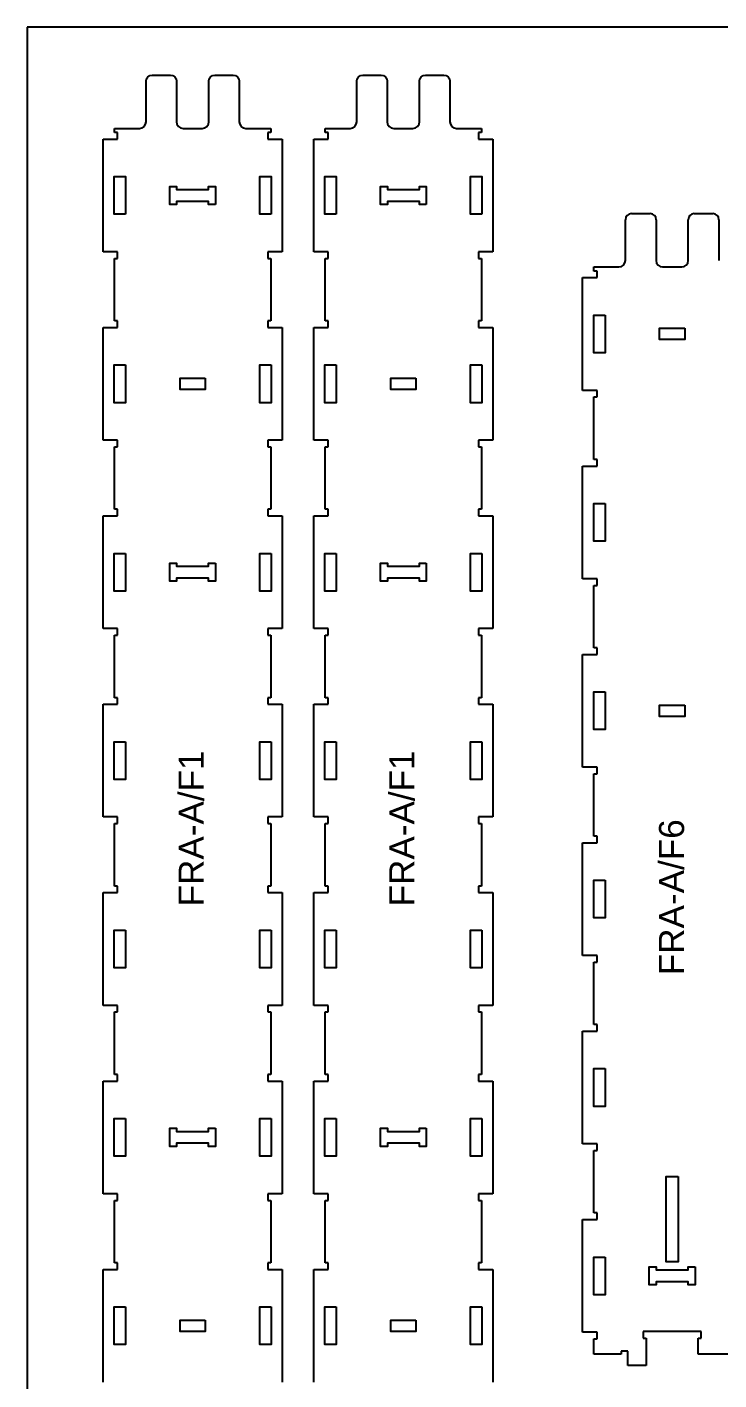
# Model space of a CAD drawing. Header units: millimetres. Extents: x -574 to 646, y -196 to 414.
# Drawn here: x -574.4 to -464.2, y 198.4 to 413.8 of the extents above; entities that cross this region are included whole.
import ezdxf

# ---------------------------------------------------------------- set-up
doc = ezdxf.new("R2010")
doc.units = ezdxf.units.MM
doc.header["$MEASUREMENT"] = 0
for name, color, linetype, true_color in [('0_SHEET_BIRCHPLY_2440X1220', 1, 'Continuous', 0xff0000), ('1_ANYTOOL_1MMDEEP_INSIDE', 2, 'Continuous', 0xffff00), ('3_ANYTOOL_CUTTHROUGH_INSID', 4, 'Continuous', 0x00ffff), ('6_ANYTOOL_CUTTHROUGH_OUTSI', 5, 'Continuous', 0x0000ff)]:
    doc.layers.add(name, color=color, linetype=linetype, true_color=true_color)

msp = doc.modelspace()

# ---------------------------------------------------------------- linework, layer by layer
at = {"layer": '0_SHEET_BIRCHPLY_2440X1220'}
msp.add_lwpolyline([(-574.38, 413.84), (-574.38, -196.16), (645.62, -196.16), (645.62, 413.84), (-574.38, 413.84)], dxfattribs=at)
at = {"layer": '3_ANYTOOL_CUTTHROUGH_INSID'}
for points in [[(-558.7, 384.02), (-560.5, 384.02), (-560.5, 390.02), (-558.7, 390.02), (-558.7, 384.02)], [(-535.5, 384.02), (-537.3, 384.02), (-537.3, 390.02), (-535.5, 390.02), (-535.5, 384.02)], [(-525.13, 384.02), (-526.93, 384.02), (-526.93, 390.02), (-525.13, 390.02), (-525.13, 384.02)], [(-501.93, 384.02), (-503.73, 384.02), (-503.73, 390.02), (-501.93, 390.02), (-501.93, 384.02)], [(-544.35, 385.57), (-545.45, 385.57), (-545.45, 386.07), (-550.55, 386.07), (-550.55, 385.57), (-551.65, 385.57), (-551.65, 388.47), (-550.55, 388.47), (-550.55, 387.97), (-545.45, 387.97), (-545.45, 388.47), (-544.35, 388.47), (-544.35, 385.57)], [(-510.78, 385.57), (-511.88, 385.57), (-511.88, 386.07), (-516.98, 386.07), (-516.98, 385.57), (-518.08, 385.57), (-518.08, 388.47), (-516.98, 388.47), (-516.98, 387.97), (-511.88, 387.97), (-511.88, 388.47), (-510.78, 388.47), (-510.78, 385.57)], [(-482.3, 367.96), (-482.3, 361.96), (-484.1, 361.96), (-484.1, 367.96), (-482.3, 367.96)], [(-469.6, 365.86), (-469.6, 364.06), (-473.6, 364.06), (-473.6, 365.86), (-469.6, 365.86)], [(-558.7, 360.02), (-558.7, 354.02), (-560.5, 354.02), (-560.5, 360.02), (-558.7, 360.02)], [(-535.5, 360.02), (-535.5, 354.02), (-537.3, 354.02), (-537.3, 360.02), (-535.5, 360.02)], [(-525.13, 360.02), (-525.13, 354.02), (-526.93, 354.02), (-526.93, 360.02), (-525.13, 360.02)], [(-501.93, 360.02), (-501.93, 354.02), (-503.73, 354.02), (-503.73, 360.02), (-501.93, 360.02)], [(-546, 357.92), (-546, 356.12), (-550, 356.12), (-550, 357.92), (-546, 357.92)], [(-512.43, 357.92), (-512.43, 356.12), (-516.43, 356.12), (-516.43, 357.92), (-512.43, 357.92)], [(-482.3, 337.96), (-482.3, 331.96), (-484.1, 331.96), (-484.1, 337.96), (-482.3, 337.96)], [(-558.7, 330.02), (-558.7, 324.02), (-560.5, 324.02), (-560.5, 330.02), (-558.7, 330.02)], [(-535.5, 330.02), (-535.5, 324.02), (-537.3, 324.02), (-537.3, 330.02), (-535.5, 330.02)], [(-525.13, 330.02), (-525.13, 324.02), (-526.93, 324.02), (-526.93, 330.02), (-525.13, 330.02)], [(-501.93, 330.02), (-501.93, 324.02), (-503.73, 324.02), (-503.73, 330.02), (-501.93, 330.02)], [(-544.35, 328.47), (-544.35, 325.57), (-545.45, 325.57), (-545.45, 326.07), (-550.55, 326.07), (-550.55, 325.57), (-551.65, 325.57), (-551.65, 328.47), (-550.55, 328.47), (-550.55, 327.97), (-545.45, 327.97), (-545.45, 328.47), (-544.35, 328.47)], [(-510.78, 328.47), (-510.78, 325.57), (-511.88, 325.57), (-511.88, 326.07), (-516.98, 326.07), (-516.98, 325.57), (-518.08, 325.57), (-518.08, 328.47), (-516.98, 328.47), (-516.98, 327.97), (-511.88, 327.97), (-511.88, 328.47), (-510.78, 328.47)], [(-482.3, 307.96), (-482.3, 301.96), (-484.1, 301.96), (-484.1, 307.96), (-482.3, 307.96)], [(-469.6, 305.86), (-469.6, 304.06), (-473.6, 304.06), (-473.6, 305.86), (-469.6, 305.86)], [(-558.7, 300.02), (-558.7, 294.02), (-560.5, 294.02), (-560.5, 300.02), (-558.7, 300.02)], [(-535.5, 300.02), (-535.5, 294.02), (-537.3, 294.02), (-537.3, 300.02), (-535.5, 300.02)], [(-525.13, 300.02), (-525.13, 294.02), (-526.93, 294.02), (-526.93, 300.02), (-525.13, 300.02)], [(-501.93, 300.02), (-501.93, 294.02), (-503.73, 294.02), (-503.73, 300.02), (-501.93, 300.02)], [(-482.3, 277.96), (-482.3, 271.96), (-484.1, 271.96), (-484.1, 277.96), (-482.3, 277.96)], [(-558.7, 270.02), (-558.7, 264.02), (-560.5, 264.02), (-560.5, 270.02), (-558.7, 270.02)], [(-535.5, 270.02), (-535.5, 264.02), (-537.3, 264.02), (-537.3, 270.02), (-535.5, 270.02)], [(-525.13, 270.02), (-525.13, 264.02), (-526.93, 264.02), (-526.93, 270.02), (-525.13, 270.02)], [(-501.93, 270.02), (-501.93, 264.02), (-503.73, 264.02), (-503.73, 270.02), (-501.93, 270.02)], [(-482.3, 247.96), (-482.3, 241.96), (-484.1, 241.96), (-484.1, 247.96), (-482.3, 247.96)], [(-558.7, 240.02), (-558.7, 234.02), (-560.5, 234.02), (-560.5, 240.02), (-558.7, 240.02)], [(-535.5, 240.02), (-535.5, 234.02), (-537.3, 234.02), (-537.3, 240.02), (-535.5, 240.02)], [(-525.13, 240.02), (-525.13, 234.02), (-526.93, 234.02), (-526.93, 240.02), (-525.13, 240.02)], [(-501.93, 240.02), (-501.93, 234.02), (-503.73, 234.02), (-503.73, 240.02), (-501.93, 240.02)], [(-544.35, 238.47), (-544.35, 235.57), (-545.45, 235.57), (-545.45, 236.07), (-550.55, 236.07), (-550.55, 235.57), (-551.65, 235.57), (-551.65, 238.47), (-550.55, 238.47), (-550.55, 237.97), (-545.45, 237.97), (-545.45, 238.47), (-544.35, 238.47)], [(-510.78, 238.47), (-510.78, 235.57), (-511.88, 235.57), (-511.88, 236.07), (-516.98, 236.07), (-516.98, 235.57), (-518.08, 235.57), (-518.08, 238.47), (-516.98, 238.47), (-516.98, 237.97), (-511.88, 237.97), (-511.88, 238.47), (-510.78, 238.47)], [(-470.65, 230.81), (-470.65, 217.21), (-472.55, 217.21), (-472.55, 230.81), (-470.65, 230.81)], [(-482.3, 217.96), (-482.3, 211.96), (-484.1, 211.96), (-484.1, 217.96), (-482.3, 217.96)], [(-467.95, 216.41), (-467.95, 213.51), (-469.05, 213.51), (-469.05, 214.01), (-474.15, 214.01), (-474.15, 213.51), (-475.25, 213.51), (-475.25, 216.41), (-474.15, 216.41), (-474.15, 215.91), (-469.05, 215.91), (-469.05, 216.41), (-467.95, 216.41)], [(-558.7, 210.02), (-558.7, 204.02), (-560.5, 204.02), (-560.5, 210.02), (-558.7, 210.02)], [(-535.5, 210.02), (-535.5, 204.02), (-537.3, 204.02), (-537.3, 210.02), (-535.5, 210.02)], [(-525.13, 210.02), (-525.13, 204.02), (-526.93, 204.02), (-526.93, 210.02), (-525.13, 210.02)], [(-501.93, 210.02), (-501.93, 204.02), (-503.73, 204.02), (-503.73, 210.02), (-501.93, 210.02)], [(-546, 207.92), (-546, 206.12), (-550, 206.12), (-550, 207.92), (-546, 207.92)], [(-512.43, 207.92), (-512.43, 206.12), (-516.43, 206.12), (-516.43, 207.92), (-512.43, 207.92)]]:
    msp.add_lwpolyline(points, dxfattribs=at)
at = {"layer": '6_ANYTOOL_CUTTHROUGH_OUTSI'}
for p, q in [((-555.42, 405.24), (-555.36, 405.59)), ((-555.42, 398.74), (-555.42, 405.24)), ((-555.36, 405.59), (-555.14, 405.92)), ((-555.14, 405.92), (-554.82, 406.13)), ((-554.82, 406.13), (-554.47, 406.19)), ((-554.47, 406.19), (-551.52, 406.19)), ((-551.52, 406.19), (-551.17, 406.13)), ((-551.17, 406.13), (-550.85, 405.92)), ((-550.85, 405.92), (-550.64, 405.59)), ((-550.64, 405.59), (-550.57, 405.24)), ((-550.57, 405.24), (-550.57, 398.74)), ((-545.42, 405.24), (-545.36, 405.59)), ((-545.42, 398.74), (-545.42, 405.24)), ((-545.36, 405.59), (-545.14, 405.92)), ((-545.14, 405.92), (-544.82, 406.13)), ((-544.82, 406.13), (-544.47, 406.19)), ((-544.47, 406.19), (-541.52, 406.19)), ((-541.52, 406.19), (-541.17, 406.13)), ((-541.17, 406.13), (-540.85, 405.92)), ((-540.85, 405.92), (-540.64, 405.59)), ((-540.64, 405.59), (-540.57, 405.24)), ((-540.57, 405.24), (-540.57, 398.74)), ((-521.86, 405.24), (-521.79, 405.59)), ((-521.86, 398.74), (-521.86, 405.24)), ((-521.79, 405.59), (-521.58, 405.92)), ((-521.58, 405.92), (-521.26, 406.13)), ((-521.26, 406.13), (-520.91, 406.19)), ((-520.91, 406.19), (-517.96, 406.19)), ((-517.96, 406.19), (-517.61, 406.13)), ((-517.61, 406.13), (-517.29, 405.92)), ((-517.29, 405.92), (-517.08, 405.59)), ((-517.08, 405.59), (-517.01, 405.24)), ((-517.01, 405.24), (-517.01, 398.74)), ((-511.86, 405.24), (-511.79, 405.59)), ((-511.86, 398.74), (-511.86, 405.24)), ((-511.79, 405.59), (-511.58, 405.92)), ((-511.58, 405.92), (-511.26, 406.13)), ((-511.26, 406.13), (-510.91, 406.19)), ((-510.91, 406.19), (-507.96, 406.19)), ((-507.96, 406.19), (-507.61, 406.13)), ((-507.61, 406.13), (-507.29, 405.92)), ((-507.29, 405.92), (-507.08, 405.59)), ((-507.08, 405.59), (-507.01, 405.24)), ((-507.01, 405.24), (-507.01, 398.74)), ((-555.5, 398.36), (-555.42, 398.74)), ((-550.57, 398.74), (-550.5, 398.36)), ((-545.5, 398.36), (-545.42, 398.74)), ((-540.57, 398.74), (-540.5, 398.36)), ((-521.93, 398.36), (-521.86, 398.74)), ((-517.01, 398.74), (-516.94, 398.36)), ((-511.93, 398.36), (-511.86, 398.74)), ((-507.01, 398.74), (-506.94, 398.36)), ((-560.47, 397.04), (-560.47, 397.69)), ((-560.47, 397.69), (-556.47, 397.69)), ((-559.97, 397.04), (-560.47, 397.04)), ((-559.97, 395.99), (-559.97, 397.04)), ((-556.47, 397.69), (-556.09, 397.77)), ((-556.09, 397.77), (-555.73, 398)), ((-555.73, 398), (-555.5, 398.36)), ((-550.5, 398.36), (-550.27, 398)), ((-550.27, 398), (-549.91, 397.77)), ((-549.91, 397.77), (-549.52, 397.69)), ((-549.52, 397.69), (-546.47, 397.69)), ((-546.47, 397.69), (-546.09, 397.77)), ((-546.09, 397.77), (-545.73, 398)), ((-545.73, 398), (-545.5, 398.36)), ((-540.5, 398.36), (-540.27, 398)), ((-540.27, 398), (-539.91, 397.77)), ((-539.91, 397.77), (-539.52, 397.69)), ((-539.52, 397.69), (-535.52, 397.69)), ((-535.52, 397.04), (-536.02, 397.04)), ((-536.02, 397.04), (-536.02, 395.99)), ((-535.52, 397.69), (-535.52, 397.04)), ((-526.91, 397.04), (-526.91, 397.69)), ((-526.91, 397.69), (-522.91, 397.69)), ((-526.41, 397.04), (-526.91, 397.04)), ((-526.41, 395.99), (-526.41, 397.04)), ((-522.91, 397.69), (-522.52, 397.77)), ((-522.52, 397.77), (-522.17, 398)), ((-522.17, 398), (-521.93, 398.36)), ((-516.94, 398.36), (-516.7, 398)), ((-516.7, 398), (-516.35, 397.77)), ((-516.35, 397.77), (-515.96, 397.69)), ((-515.96, 397.69), (-512.91, 397.69)), ((-512.91, 397.69), (-512.52, 397.77)), ((-512.52, 397.77), (-512.17, 398)), ((-512.17, 398), (-511.93, 398.36)), ((-506.94, 398.36), (-506.7, 398)), ((-506.7, 398), (-506.35, 397.77)), ((-506.35, 397.77), (-505.96, 397.69)), ((-505.96, 397.69), (-501.96, 397.69)), ((-501.96, 397.04), (-502.46, 397.04)), ((-502.46, 397.04), (-502.46, 395.99)), ((-501.96, 397.69), (-501.96, 397.04)), ((-562.27, 378.04), (-562.27, 395.99)), ((-562.27, 395.99), (-559.97, 395.99)), ((-536.02, 395.99), (-533.72, 395.99)), ((-533.72, 395.99), (-533.72, 378.04)), ((-528.71, 378.04), (-528.71, 395.99)), ((-528.71, 395.99), (-526.41, 395.99)), ((-502.46, 395.99), (-500.16, 395.99)), ((-500.16, 395.99), (-500.16, 378.04)), ((-478.08, 384.13), (-475.13, 384.13)), ((-468.08, 384.13), (-465.13, 384.13)), ((-479.05, 376.66), (-479.05, 383.16)), ((-474.15, 383.16), (-474.15, 376.66)), ((-469.05, 376.66), (-469.05, 383.16)), ((-464.15, 383.16), (-464.15, 376.66)), ((-559.97, 378.04), (-562.27, 378.04)), ((-559.97, 376.99), (-559.97, 378.04)), ((-533.72, 378.04), (-536.02, 378.04)), ((-536.02, 378.04), (-536.02, 376.99)), ((-526.41, 378.04), (-528.71, 378.04)), ((-526.41, 376.99), (-526.41, 378.04)), ((-500.16, 378.04), (-502.46, 378.04)), ((-502.46, 378.04), (-502.46, 376.99)), ((-560.47, 367.04), (-560.47, 376.99)), ((-560.47, 376.99), (-559.97, 376.99)), ((-536.02, 376.99), (-535.52, 376.99)), ((-535.52, 376.99), (-535.52, 367.04)), ((-526.91, 367.04), (-526.91, 376.99)), ((-526.91, 376.99), (-526.41, 376.99)), ((-502.46, 376.99), (-501.96, 376.99)), ((-501.96, 376.99), (-501.96, 367.04)), ((-484.08, 374.98), (-484.08, 375.63)), ((-484.08, 375.63), (-480.08, 375.63)), ((-483.58, 374.98), (-484.08, 374.98)), ((-483.58, 373.93), (-483.58, 374.98)), ((-473.13, 375.63), (-470.08, 375.63)), ((-485.88, 355.98), (-485.88, 373.93)), ((-485.88, 373.93), (-483.58, 373.93)), ((-559.97, 367.04), (-560.47, 367.04)), ((-559.97, 365.99), (-559.97, 367.04)), ((-535.52, 367.04), (-536.02, 367.04)), ((-536.02, 367.04), (-536.02, 365.99)), ((-526.41, 367.04), (-526.91, 367.04)), ((-526.41, 365.99), (-526.41, 367.04)), ((-501.96, 367.04), (-502.46, 367.04)), ((-502.46, 367.04), (-502.46, 365.99)), ((-562.27, 348.04), (-562.27, 365.99)), ((-562.27, 365.99), (-559.97, 365.99)), ((-536.02, 365.99), (-533.72, 365.99)), ((-533.72, 365.99), (-533.72, 348.04)), ((-528.71, 348.04), (-528.71, 365.99)), ((-528.71, 365.99), (-526.41, 365.99)), ((-502.46, 365.99), (-500.16, 365.99)), ((-500.16, 365.99), (-500.16, 348.04)), ((-483.58, 355.98), (-485.88, 355.98)), ((-483.58, 354.93), (-483.58, 355.98)), ((-484.08, 344.98), (-484.08, 354.93)), ((-484.08, 354.93), (-483.58, 354.93)), ((-559.97, 348.04), (-562.27, 348.04)), ((-560.47, 337.04), (-560.47, 346.99)), ((-560.47, 346.99), (-559.97, 346.99)), ((-559.97, 346.99), (-559.97, 348.04)), ((-533.72, 348.04), (-536.02, 348.04)), ((-536.02, 348.04), (-536.02, 346.99)), ((-536.02, 346.99), (-535.52, 346.99)), ((-535.52, 346.99), (-535.52, 337.04)), ((-526.41, 348.04), (-528.71, 348.04)), ((-526.91, 337.04), (-526.91, 346.99)), ((-526.91, 346.99), (-526.41, 346.99)), ((-526.41, 346.99), (-526.41, 348.04)), ((-500.16, 348.04), (-502.46, 348.04)), ((-502.46, 348.04), (-502.46, 346.99)), ((-502.46, 346.99), (-501.96, 346.99)), ((-501.96, 346.99), (-501.96, 337.04)), ((-483.58, 344.98), (-484.08, 344.98)), ((-483.58, 343.93), (-483.58, 344.98)), ((-485.88, 325.98), (-485.88, 343.93)), ((-485.88, 343.93), (-483.58, 343.93)), ((-559.97, 337.04), (-560.47, 337.04)), ((-559.97, 335.99), (-559.97, 337.04)), ((-535.52, 337.04), (-536.02, 337.04)), ((-536.02, 337.04), (-536.02, 335.99)), ((-526.41, 337.04), (-526.91, 337.04)), ((-526.41, 335.99), (-526.41, 337.04)), ((-501.96, 337.04), (-502.46, 337.04)), ((-502.46, 337.04), (-502.46, 335.99)), ((-562.27, 318.04), (-562.27, 335.99)), ((-562.27, 335.99), (-559.97, 335.99)), ((-536.02, 335.99), (-533.72, 335.99)), ((-533.72, 335.99), (-533.72, 318.04)), ((-528.71, 318.04), (-528.71, 335.99)), ((-528.71, 335.99), (-526.41, 335.99)), ((-502.46, 335.99), (-500.16, 335.99)), ((-500.16, 335.99), (-500.16, 318.04)), ((-483.58, 325.98), (-485.88, 325.98)), ((-483.58, 324.93), (-483.58, 325.98)), ((-484.08, 314.98), (-484.08, 324.93)), ((-484.08, 324.93), (-483.58, 324.93)), ((-559.97, 318.04), (-562.27, 318.04)), ((-560.47, 307.04), (-560.47, 316.99)), ((-560.47, 316.99), (-559.97, 316.99)), ((-559.97, 316.99), (-559.97, 318.04)), ((-533.72, 318.04), (-536.02, 318.04)), ((-536.02, 318.04), (-536.02, 316.99)), ((-536.02, 316.99), (-535.52, 316.99)), ((-535.52, 316.99), (-535.52, 307.04)), ((-526.41, 318.04), (-528.71, 318.04)), ((-526.91, 307.04), (-526.91, 316.99)), ((-526.91, 316.99), (-526.41, 316.99)), ((-526.41, 316.99), (-526.41, 318.04)), ((-500.16, 318.04), (-502.46, 318.04)), ((-502.46, 318.04), (-502.46, 316.99)), ((-502.46, 316.99), (-501.96, 316.99)), ((-501.96, 316.99), (-501.96, 307.04)), ((-483.58, 314.98), (-484.08, 314.98)), ((-483.58, 313.93), (-483.58, 314.98)), ((-485.88, 295.98), (-485.88, 313.93)), ((-485.88, 313.93), (-483.58, 313.93)), ((-562.27, 288.04), (-562.27, 305.99)), ((-562.27, 305.99), (-559.97, 305.99)), ((-559.97, 307.04), (-560.47, 307.04)), ((-559.97, 305.99), (-559.97, 307.04)), ((-535.52, 307.04), (-536.02, 307.04)), ((-536.02, 307.04), (-536.02, 305.99)), ((-536.02, 305.99), (-533.72, 305.99)), ((-533.72, 305.99), (-533.72, 288.04)), ((-528.71, 288.04), (-528.71, 305.99)), ((-528.71, 305.99), (-526.41, 305.99)), ((-526.41, 307.04), (-526.91, 307.04)), ((-526.41, 305.99), (-526.41, 307.04)), ((-501.96, 307.04), (-502.46, 307.04)), ((-502.46, 307.04), (-502.46, 305.99)), ((-502.46, 305.99), (-500.16, 305.99)), ((-500.16, 305.99), (-500.16, 288.04)), ((-483.58, 295.98), (-485.88, 295.98)), ((-483.58, 294.93), (-483.58, 295.98)), ((-484.08, 284.98), (-484.08, 294.93)), ((-484.08, 294.93), (-483.58, 294.93)), ((-559.97, 288.04), (-562.27, 288.04)), ((-560.47, 277.04), (-560.47, 286.99)), ((-560.47, 286.99), (-559.97, 286.99)), ((-559.97, 286.99), (-559.97, 288.04)), ((-533.72, 288.04), (-536.02, 288.04)), ((-536.02, 288.04), (-536.02, 286.99)), ((-536.02, 286.99), (-535.52, 286.99)), ((-535.52, 286.99), (-535.52, 277.04)), ((-526.41, 288.04), (-528.71, 288.04)), ((-526.91, 277.04), (-526.91, 286.99)), ((-526.91, 286.99), (-526.41, 286.99)), ((-526.41, 286.99), (-526.41, 288.04)), ((-500.16, 288.04), (-502.46, 288.04)), ((-502.46, 288.04), (-502.46, 286.99)), ((-502.46, 286.99), (-501.96, 286.99)), ((-501.96, 286.99), (-501.96, 277.04)), ((-483.58, 284.98), (-484.08, 284.98)), ((-483.58, 283.93), (-483.58, 284.98)), ((-485.88, 265.98), (-485.88, 283.93)), ((-485.88, 283.93), (-483.58, 283.93)), ((-562.27, 258.04), (-562.27, 275.99)), ((-562.27, 275.99), (-559.97, 275.99)), ((-559.97, 277.04), (-560.47, 277.04)), ((-559.97, 275.99), (-559.97, 277.04)), ((-535.52, 277.04), (-536.02, 277.04)), ((-536.02, 277.04), (-536.02, 275.99)), ((-536.02, 275.99), (-533.72, 275.99)), ((-533.72, 275.99), (-533.72, 258.04)), ((-528.71, 258.04), (-528.71, 275.99)), ((-528.71, 275.99), (-526.41, 275.99)), ((-526.41, 277.04), (-526.91, 277.04)), ((-526.41, 275.99), (-526.41, 277.04)), ((-501.96, 277.04), (-502.46, 277.04)), ((-502.46, 277.04), (-502.46, 275.99)), ((-502.46, 275.99), (-500.16, 275.99)), ((-500.16, 275.99), (-500.16, 258.04)), ((-483.58, 265.98), (-485.88, 265.98)), ((-483.58, 264.93), (-483.58, 265.98)), ((-484.08, 254.98), (-484.08, 264.93)), ((-484.08, 264.93), (-483.58, 264.93)), ((-559.97, 258.04), (-562.27, 258.04)), ((-560.47, 247.04), (-560.47, 256.99)), ((-560.47, 256.99), (-559.97, 256.99)), ((-559.97, 256.99), (-559.97, 258.04)), ((-533.72, 258.04), (-536.02, 258.04)), ((-536.02, 258.04), (-536.02, 256.99)), ((-536.02, 256.99), (-535.52, 256.99)), ((-535.52, 256.99), (-535.52, 247.04)), ((-526.41, 258.04), (-528.71, 258.04)), ((-526.91, 247.04), (-526.91, 256.99)), ((-526.91, 256.99), (-526.41, 256.99)), ((-526.41, 256.99), (-526.41, 258.04)), ((-500.16, 258.04), (-502.46, 258.04)), ((-502.46, 258.04), (-502.46, 256.99)), ((-502.46, 256.99), (-501.96, 256.99)), ((-501.96, 256.99), (-501.96, 247.04)), ((-483.58, 254.98), (-484.08, 254.98)), ((-483.58, 253.93), (-483.58, 254.98)), ((-485.88, 235.98), (-485.88, 253.93)), ((-485.88, 253.93), (-483.58, 253.93)), ((-562.27, 228.04), (-562.27, 245.99)), ((-562.27, 245.99), (-559.97, 245.99)), ((-559.97, 247.04), (-560.47, 247.04)), ((-559.97, 245.99), (-559.97, 247.04)), ((-535.52, 247.04), (-536.02, 247.04)), ((-536.02, 247.04), (-536.02, 245.99)), ((-536.02, 245.99), (-533.72, 245.99)), ((-533.72, 245.99), (-533.72, 228.04)), ((-528.71, 228.04), (-528.71, 245.99)), ((-528.71, 245.99), (-526.41, 245.99)), ((-526.41, 247.04), (-526.91, 247.04)), ((-526.41, 245.99), (-526.41, 247.04)), ((-501.96, 247.04), (-502.46, 247.04)), ((-502.46, 247.04), (-502.46, 245.99)), ((-502.46, 245.99), (-500.16, 245.99)), ((-500.16, 245.99), (-500.16, 228.04)), ((-483.58, 235.98), (-485.88, 235.98)), ((-484.08, 224.98), (-484.08, 234.93)), ((-484.08, 234.93), (-483.58, 234.93)), ((-483.58, 234.93), (-483.58, 235.98)), ((-559.97, 228.04), (-562.27, 228.04)), ((-560.47, 217.04), (-560.47, 226.99)), ((-560.47, 226.99), (-559.97, 226.99)), ((-559.97, 226.99), (-559.97, 228.04)), ((-533.72, 228.04), (-536.02, 228.04)), ((-536.02, 228.04), (-536.02, 226.99)), ((-536.02, 226.99), (-535.52, 226.99)), ((-535.52, 226.99), (-535.52, 217.04)), ((-526.41, 228.04), (-528.71, 228.04)), ((-526.91, 217.04), (-526.91, 226.99)), ((-526.91, 226.99), (-526.41, 226.99)), ((-526.41, 226.99), (-526.41, 228.04)), ((-500.16, 228.04), (-502.46, 228.04)), ((-502.46, 228.04), (-502.46, 226.99)), ((-502.46, 226.99), (-501.96, 226.99)), ((-501.96, 226.99), (-501.96, 217.04)), ((-483.58, 224.98), (-484.08, 224.98)), ((-483.58, 223.93), (-483.58, 224.98)), ((-485.88, 205.98), (-485.88, 223.93)), ((-485.88, 223.93), (-483.58, 223.93)), ((-562.27, 198.04), (-562.27, 215.99)), ((-562.27, 215.99), (-559.97, 215.99)), ((-559.97, 217.04), (-560.47, 217.04)), ((-559.97, 215.99), (-559.97, 217.04)), ((-535.52, 217.04), (-536.02, 217.04)), ((-536.02, 217.04), (-536.02, 215.99)), ((-536.02, 215.99), (-533.72, 215.99)), ((-533.72, 215.99), (-533.72, 198.04)), ((-528.71, 198.04), (-528.71, 215.99)), ((-528.71, 215.99), (-526.41, 215.99)), ((-526.41, 217.04), (-526.91, 217.04)), ((-526.41, 215.99), (-526.41, 217.04)), ((-501.96, 217.04), (-502.46, 217.04)), ((-502.46, 217.04), (-502.46, 215.99)), ((-502.46, 215.99), (-500.16, 215.99)), ((-500.16, 215.99), (-500.16, 198.04)), ((-483.58, 205.98), (-485.88, 205.98)), ((-484.08, 202.48), (-484.08, 204.93)), ((-484.08, 204.93), (-483.58, 204.93)), ((-483.58, 204.93), (-483.58, 205.98)), ((-466.98, 206.08), (-476.23, 206.08)), ((-476.23, 206.08), (-476.23, 205.03)), ((-476.23, 205.03), (-475.73, 205.03)), ((-475.73, 205.03), (-475.73, 200.68)), ((-467.48, 202.48), (-467.48, 205.03)), ((-467.48, 205.03), (-466.98, 205.03)), ((-466.98, 205.03), (-466.98, 206.08)), ((-478.68, 202.98), (-479.73, 202.98)), ((-479.73, 202.98), (-479.73, 202.48)), ((-478.68, 200.68), (-478.68, 202.98)), ((-479.73, 202.48), (-484.08, 202.48)), ((-475.73, 200.68), (-478.68, 200.68)), ((-451.63, 202.48), (-467.48, 202.48))]:
    msp.add_line(p, q, dxfattribs=at)
for centre, radius, start, end in [((-478.08, 383.16), 0.975, 90, 180), ((-475.13, 383.16), 0.975, 0, 90), ((-468.08, 383.16), 0.975, 90, 180), ((-465.13, 383.16), 0.975, 360, 90), ((-480.08, 376.66), 1.02, 270, 360), ((-473.13, 376.66), 1.03, 180, 270), ((-470.08, 376.66), 1.03, 270, 0)]:
    msp.add_arc(centre, radius, start, end, dxfattribs=at)

# ---------------------------------------------------------------- texts
at = {"layer": '1_ANYTOOL_1MMDEEP_INSIDE', "char_height": 4, "attachment_point": 1, "rotation": 90, "line_spacing_factor": 0.963855}
for s, insert, width in [('\\fArial;FRA-A/F1', (-550.22, 273.8), 27.1566), ('\\fArial;FRA-A/F1', (-516.66, 273.8), 27.1566), ('\\fArial;FRA-A/F6', (-473.71, 262.84), 27.9277)]:
    msp.add_mtext(s, dxfattribs=dict(at, insert=insert, width=width))

doc.saveas('drawing.dxf')
